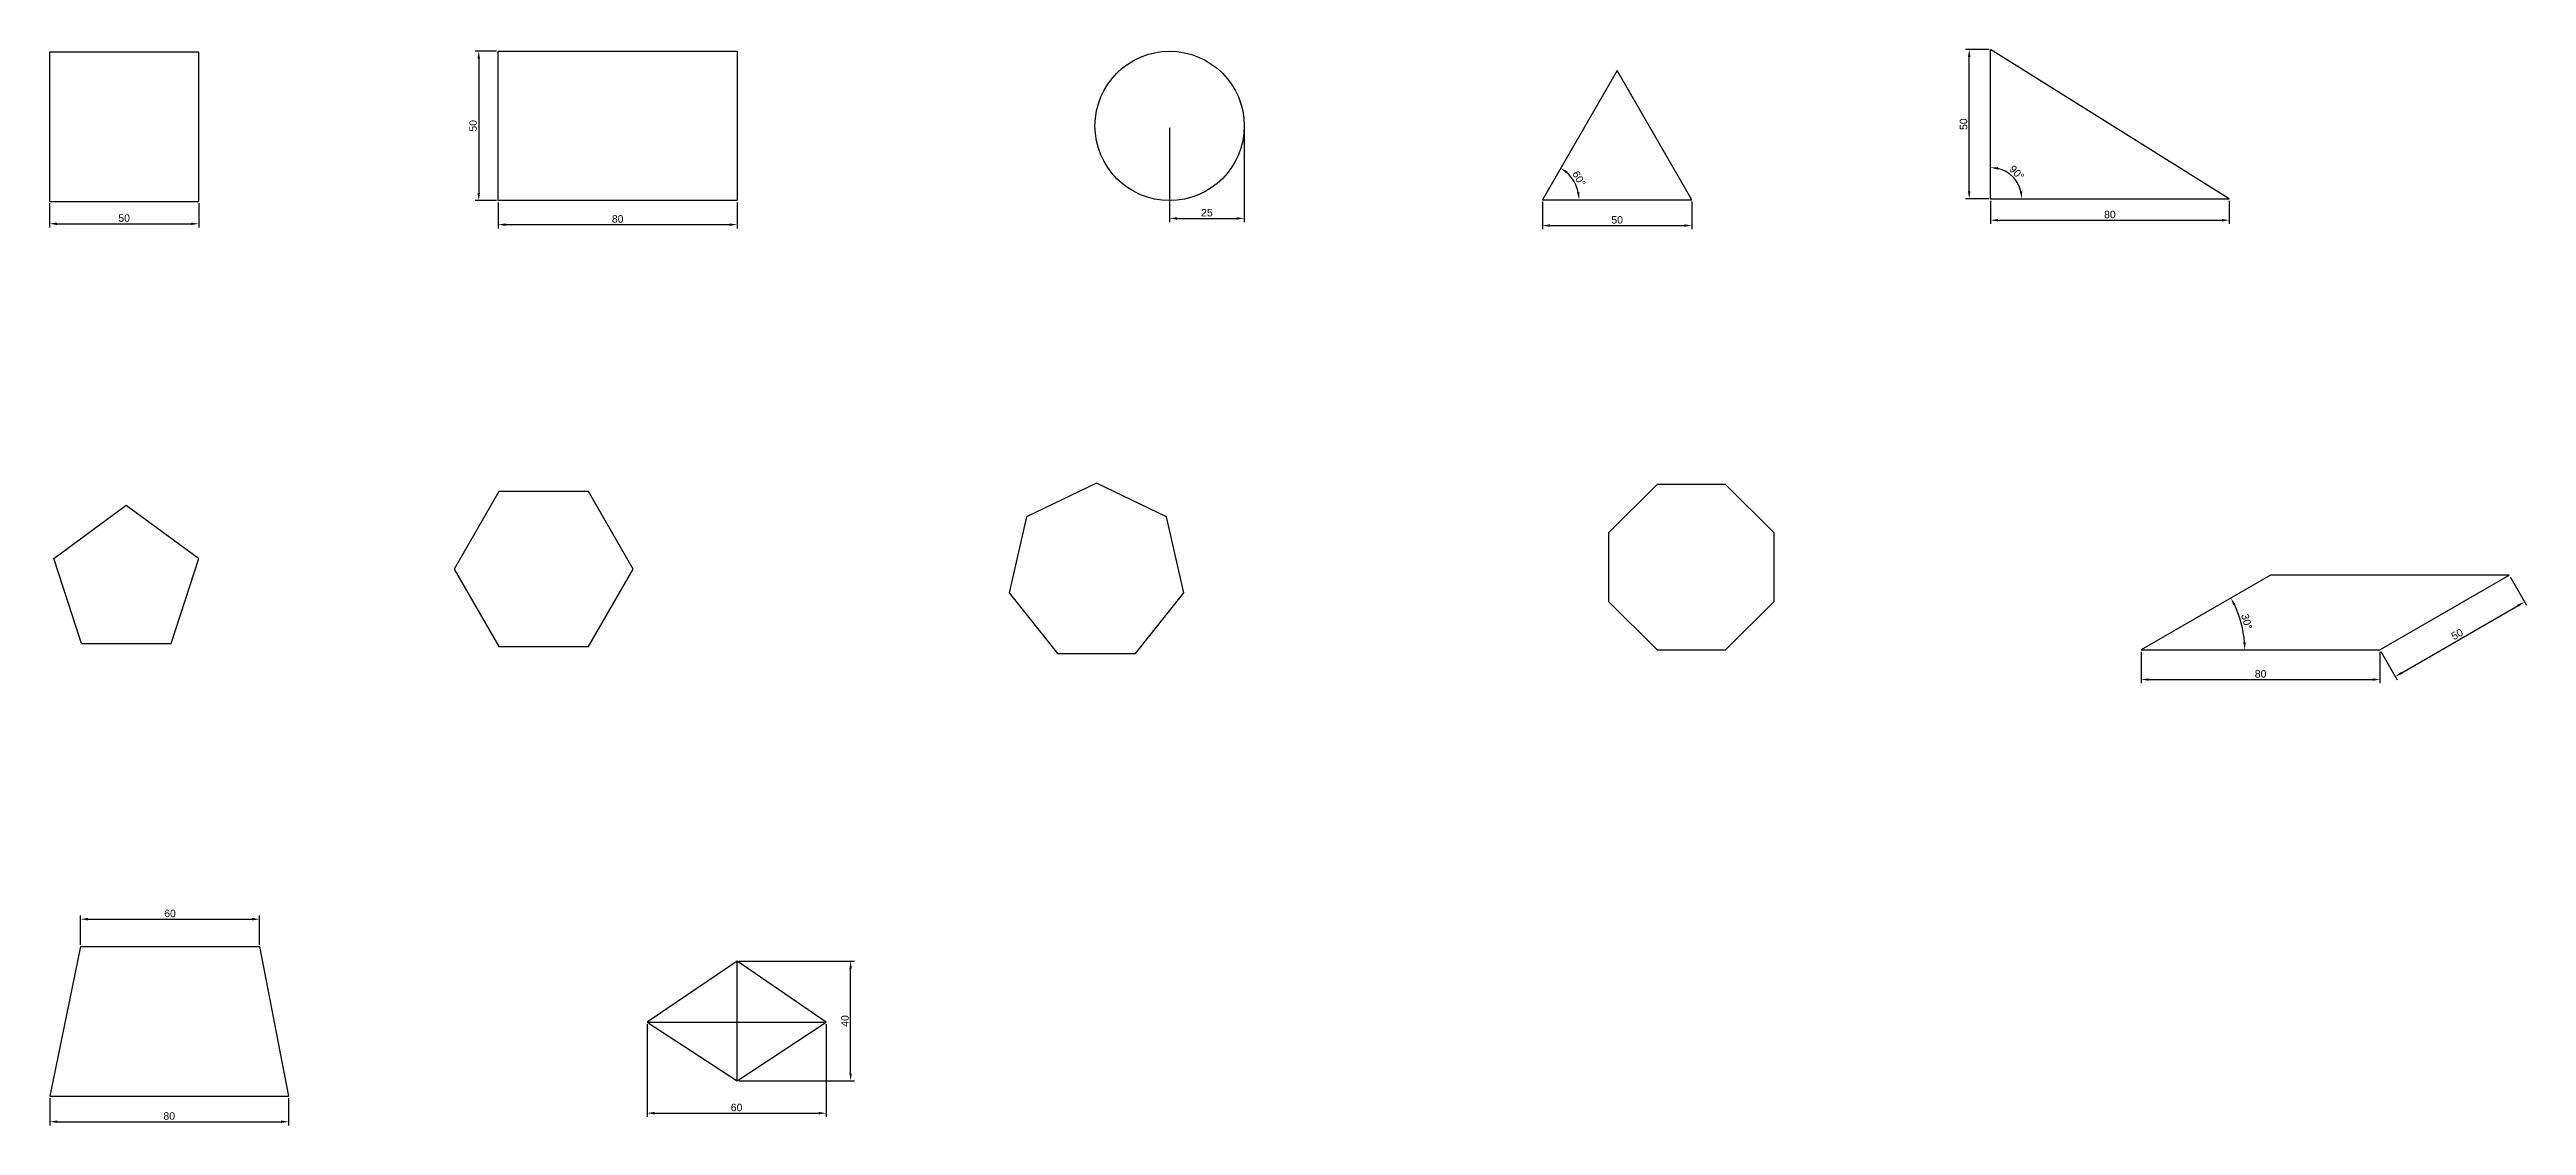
# Model space of a CAD drawing. Header units: millimetres. Extents: x 249 to 1079, y -60 to 300.
import ezdxf

# ---------------------------------------------------------------- set-up
doc = ezdxf.new("R2010")
doc.units = ezdxf.units.MM
doc.styles.get("Standard").update_dxf_attribs({"font": 'arial.ttf'})
doc.dimstyles.new('ISO-25', dxfattribs={"dimtxt": 2.5, "dimasz": 2.5, "dimexe": 1.25, "dimexo": 0.625, "dimtad": 1, "dimtxsty": 'Standard', "dimcen": 2.5, "dimadec": 0, "dimazin": 0, "dimtfac": 1, "dimtmove": 0, "dimatfit": 3, "dimfxl": 1, "dimarcsym": 0})

# ---------------------------------------------------------------- blocks, each defined once
blk = doc.blocks.new('*D1')
at = {"color": 0, "lineweight": -2, "transparency": 16777216}
for p, q in [((249.44, 248.68), (249.44, 240.55)), ((251.94, 241.8), (296.94, 241.8)), ((299.44, 248.68), (299.44, 240.55))]:
    blk.add_line(p, q, dxfattribs=at)
at = {"color": 0, "transparency": 16777216}
for points in [[(251.94, 242.22), (251.94, 241.38), (249.44, 241.8)], [(296.94, 242.22), (296.94, 241.38), (299.44, 241.8)]]:
    blk.add_solid(points, dxfattribs=at)
at = {"layer": 'Defpoints', "color": 0, "transparency": 16777216}
for p in [(249.44, 249.3), (299.44, 249.3), (299.44, 241.8)]:
    blk.add_point(p, dxfattribs=at)
at = {"color": 0, "transparency": 16777216, "insert": (274.44, 243.7), "char_height": 2.5, "attachment_point": 5}
blk.add_mtext('50', dxfattribs=at)
blk = doc.blocks.new('*D2')
at = {"color": 0, "lineweight": -2, "transparency": 16777216}
for p, q in [((399.81, 248.98), (399.81, 240.26)), ((479.81, 248.98), (479.81, 240.26)), ((402.31, 241.51), (477.31, 241.51))]:
    blk.add_line(p, q, dxfattribs=at)
at = {"color": 0, "transparency": 16777216}
for points in [[(402.31, 241.93), (402.31, 241.09), (399.81, 241.51)], [(477.31, 241.93), (477.31, 241.09), (479.81, 241.51)]]:
    blk.add_solid(points, dxfattribs=at)
at = {"layer": 'Defpoints', "color": 0, "transparency": 16777216}
for p in [(399.81, 249.61), (479.81, 249.61), (479.81, 241.51)]:
    blk.add_point(p, dxfattribs=at)
at = {"color": 0, "transparency": 16777216, "insert": (439.81, 243.41), "char_height": 2.5, "attachment_point": 5}
blk.add_mtext('80', dxfattribs=at)
blk = doc.blocks.new('*D3')
at = {"color": 0, "lineweight": -2, "transparency": 16777216}
for p, q in [((399.19, 299.61), (392, 299.61)), ((393.25, 297.11), (393.25, 252.11)), ((399.19, 249.61), (392, 249.61))]:
    blk.add_line(p, q, dxfattribs=at)
at = {"color": 0, "transparency": 16777216}
for points in [[(392.84, 297.11), (393.67, 297.11), (393.25, 299.61)], [(392.84, 252.11), (393.67, 252.11), (393.25, 249.61)]]:
    blk.add_solid(points, dxfattribs=at)
at = {"layer": 'Defpoints', "color": 0, "transparency": 16777216}
for p in [(399.81, 299.61), (393.25, 249.61), (399.81, 249.61)]:
    blk.add_point(p, dxfattribs=at)
at = {"color": 0, "transparency": 16777216, "insert": (391.35, 274.61), "char_height": 2.5, "attachment_point": 5, "rotation": 90}
blk.add_mtext('50', dxfattribs=at)
blk = doc.blocks.new('*D4')
at = {"color": 0, "lineweight": -2, "transparency": 16777216}
for p, q in [((624.73, 273.96), (624.73, 242.35)), ((649.73, 273.96), (649.73, 242.35)), ((627.23, 243.6), (647.23, 243.6))]:
    blk.add_line(p, q, dxfattribs=at)
at = {"color": 0, "transparency": 16777216}
for points in [[(627.23, 244.01), (627.23, 243.18), (624.73, 243.6)], [(647.23, 244.01), (647.23, 243.18), (649.73, 243.6)]]:
    blk.add_solid(points, dxfattribs=at)
at = {"layer": 'Defpoints', "color": 0, "transparency": 16777216}
for p in [(624.73, 274.58), (649.73, 274.58), (649.73, 243.6)]:
    blk.add_point(p, dxfattribs=at)
at = {"color": 0, "transparency": 16777216, "insert": (637.23, 245.5), "char_height": 2.5, "attachment_point": 5}
blk.add_mtext('25', dxfattribs=at)
blk = doc.blocks.new('*D5')
at = {"color": 0, "lineweight": -2, "transparency": 16777216}
for p, q in [((749.68, 249.23), (749.68, 239.96)), ((799.68, 249.23), (799.68, 239.96)), ((752.18, 241.21), (797.18, 241.21))]:
    blk.add_line(p, q, dxfattribs=at)
at = {"color": 0, "transparency": 16777216}
for points in [[(752.18, 241.63), (752.18, 240.8), (749.68, 241.21)], [(797.18, 241.63), (797.18, 240.8), (799.68, 241.21)]]:
    blk.add_solid(points, dxfattribs=at)
at = {"layer": 'Defpoints', "color": 0, "transparency": 16777216}
for p in [(749.68, 249.85), (799.68, 249.85), (799.68, 241.21)]:
    blk.add_point(p, dxfattribs=at)
at = {"color": 0, "transparency": 16777216, "insert": (774.68, 243.11), "char_height": 2.5, "attachment_point": 5}
blk.add_mtext('50', dxfattribs=at)
blk = doc.blocks.new('*D6')
at = {"color": 0, "lineweight": -2, "transparency": 16777216}
blk.add_arc((749.68, 249.85), 12.24, 11.71914, 48.28086, dxfattribs=at)
at = {"color": 0, "transparency": 16777216}
for points in [[(757.59, 258.66), (758.07, 259.33), (755.8, 260.46)], [(762.08, 252.38), (761.26, 252.3), (761.93, 249.85)]]:
    blk.add_solid(points, dxfattribs=at)
at = {"layer": 'Defpoints', "color": 0, "transparency": 16777216}
for p in [(774.68, 293.16), (749.68, 249.85), (749.68, 249.85), (761.19, 254.04), (799.68, 249.85)]:
    blk.add_point(p, dxfattribs=at)
at = {"color": 0, "transparency": 16777216, "insert": (761.93, 256.93), "char_height": 2.5, "attachment_point": 5, "rotation": 300}
blk.add_mtext('60°', dxfattribs=at)
blk = doc.blocks.new('*D7')
at = {"color": 0, "lineweight": -2, "transparency": 16777216}
for p, q in [((899.79, 249.53), (899.79, 241.75)), ((979.79, 249.53), (979.79, 241.75)), ((902.29, 243), (977.29, 243))]:
    blk.add_line(p, q, dxfattribs=at)
at = {"color": 0, "transparency": 16777216}
for points in [[(902.29, 243.42), (902.29, 242.58), (899.79, 243)], [(977.29, 243.42), (977.29, 242.58), (979.79, 243)]]:
    blk.add_solid(points, dxfattribs=at)
at = {"layer": 'Defpoints', "color": 0, "transparency": 16777216}
for p in [(899.79, 250.15), (979.79, 250.15), (979.79, 243)]:
    blk.add_point(p, dxfattribs=at)
at = {"color": 0, "transparency": 16777216, "insert": (939.79, 244.9), "char_height": 2.5, "attachment_point": 5}
blk.add_mtext('80', dxfattribs=at)
blk = doc.blocks.new('*D8')
at = {"color": 0, "lineweight": -2, "transparency": 16777216}
for p, q in [((899.17, 300.15), (891.39, 300.15)), ((892.64, 252.65), (892.64, 297.65)), ((899.17, 250.15), (891.39, 250.15))]:
    blk.add_line(p, q, dxfattribs=at)
at = {"color": 0, "transparency": 16777216}
for points in [[(892.22, 297.65), (893.05, 297.65), (892.64, 300.15)], [(892.22, 252.65), (893.05, 252.65), (892.64, 250.15)]]:
    blk.add_solid(points, dxfattribs=at)
at = {"layer": 'Defpoints', "color": 0, "transparency": 16777216}
for p in [(892.64, 300.15), (899.79, 300.15), (899.79, 250.15)]:
    blk.add_point(p, dxfattribs=at)
at = {"color": 0, "transparency": 16777216, "insert": (890.74, 275.15), "char_height": 2.5, "attachment_point": 5, "rotation": 90}
blk.add_mtext('50', dxfattribs=at)
blk = doc.blocks.new('*D9')
at = {"color": 0, "lineweight": -2, "transparency": 16777216}
blk.add_arc((899.79, 250.15), 10.5, 13.67161, 76.32839, dxfattribs=at)
at = {"color": 0, "transparency": 16777216}
for points in [[(902.23, 259.94), (902.33, 260.77), (899.79, 260.65)], [(910.41, 252.68), (909.58, 252.58), (910.3, 250.15)]]:
    blk.add_solid(points, dxfattribs=at)
at = {"layer": 'Defpoints', "color": 0, "transparency": 16777216}
for p in [(899.79, 300.15), (899.79, 250.15), (899.79, 250.15), (908.89, 255.4), (979.79, 250.15)]:
    blk.add_point(p, dxfattribs=at)
at = {"color": 0, "transparency": 16777216, "insert": (908.56, 258.92), "char_height": 2.5, "attachment_point": 5, "rotation": 315}
blk.add_mtext('90°', dxfattribs=at)
blk = doc.blocks.new('*D27')
at = {"color": 0, "lineweight": -2, "transparency": 16777216}
for p, q in [((950.28, 98.47), (950.28, 87.89)), ((1030.28, 98.47), (1030.28, 87.89)), ((952.78, 89.14), (1027.78, 89.14))]:
    blk.add_line(p, q, dxfattribs=at)
at = {"color": 0, "transparency": 16777216}
for points in [[(952.78, 89.56), (952.78, 88.73), (950.28, 89.14)], [(1027.78, 89.56), (1027.78, 88.73), (1030.28, 89.14)]]:
    blk.add_solid(points, dxfattribs=at)
at = {"layer": 'Defpoints', "color": 0, "transparency": 16777216}
for p in [(950.28, 99.1), (1030.28, 99.1), (1030.28, 89.14)]:
    blk.add_point(p, dxfattribs=at)
at = {"color": 0, "transparency": 16777216, "insert": (990.28, 91.04), "char_height": 2.5, "attachment_point": 5}
blk.add_mtext('80', dxfattribs=at)
blk = doc.blocks.new('*D28')
at = {"color": 0, "lineweight": -2, "transparency": 16777216}
for p, q in [((1073.89, 123.56), (1079.36, 114.09)), ((1037.6, 91.42), (1076.57, 113.92)), ((1030.59, 98.56), (1036.06, 89.09))]:
    blk.add_line(p, q, dxfattribs=at)
at = {"color": 0, "transparency": 16777216}
for points in [[(1076.36, 114.29), (1076.77, 113.56), (1078.73, 115.17)], [(1037.39, 91.79), (1037.8, 91.06), (1035.43, 90.17)]]:
    blk.add_solid(points, dxfattribs=at)
at = {"layer": 'Defpoints', "color": 0, "transparency": 16777216}
for p in [(1073.58, 124.1), (1078.73, 115.17), (1030.28, 99.1)]:
    blk.add_point(p, dxfattribs=at)
at = {"color": 0, "transparency": 16777216, "insert": (1056.13, 104.32), "char_height": 2.5, "attachment_point": 5, "rotation": 30}
blk.add_mtext('50', dxfattribs=at)
blk = doc.blocks.new('*D29')
at = {"color": 0, "lineweight": -2, "transparency": 16777216}
blk.add_arc((950.28, 99.1), 34.69, 4.12957, 25.87043, dxfattribs=at)
at = {"color": 0, "transparency": 16777216}
for points in [[(981.13, 114.04), (981.86, 114.43), (980.32, 116.45)], [(985.3, 101.61), (984.46, 101.58), (984.97, 99.1)]]:
    blk.add_solid(points, dxfattribs=at)
at = {"layer": 'Defpoints', "color": 0, "transparency": 16777216}
for p in [(993.58, 124.1), (984.44, 105.12), (950.28, 99.1), (950.28, 99.1), (1030.28, 99.1)]:
    blk.add_point(p, dxfattribs=at)
at = {"color": 0, "transparency": 16777216, "insert": (985.63, 108.57), "char_height": 2.5, "attachment_point": 5, "rotation": 285}
blk.add_mtext('30°', dxfattribs=at)
blk = doc.blocks.new('*D30')
at = {"color": 0, "lineweight": -2, "transparency": 16777216}
for p, q in [((249.55, -51.02), (249.55, -60.2)), ((329.55, -51.02), (329.55, -60.2)), ((252.05, -58.95), (327.05, -58.95))]:
    blk.add_line(p, q, dxfattribs=at)
at = {"color": 0, "transparency": 16777216}
for points in [[(252.05, -58.53), (252.05, -59.36), (249.55, -58.95)], [(327.05, -58.53), (327.05, -59.36), (329.55, -58.95)]]:
    blk.add_solid(points, dxfattribs=at)
at = {"layer": 'Defpoints', "color": 0, "transparency": 16777216}
for p in [(249.55, -50.4), (329.55, -50.4), (329.55, -58.95)]:
    blk.add_point(p, dxfattribs=at)
at = {"color": 0, "transparency": 16777216, "insert": (289.55, -57.04), "char_height": 2.5, "attachment_point": 5}
blk.add_mtext('80', dxfattribs=at)
blk = doc.blocks.new('*D31')
at = {"color": 0, "lineweight": -2, "transparency": 16777216}
for p, q in [((259.82, 0.33), (259.82, 10.13)), ((262.32, 8.88), (317.32, 8.88)), ((319.82, 0.33), (319.82, 10.13))]:
    blk.add_line(p, q, dxfattribs=at)
at = {"color": 0, "transparency": 16777216}
for points in [[(262.32, 9.3), (262.32, 8.47), (259.82, 8.88)], [(317.32, 9.3), (317.32, 8.47), (319.82, 8.88)]]:
    blk.add_solid(points, dxfattribs=at)
at = {"layer": 'Defpoints', "color": 0, "transparency": 16777216}
for p in [(319.82, 8.88), (259.82, -0.3), (319.82, -0.3)]:
    blk.add_point(p, dxfattribs=at)
at = {"color": 0, "transparency": 16777216, "insert": (289.82, 10.78), "char_height": 2.5, "attachment_point": 5}
blk.add_mtext('60', dxfattribs=at)
blk = doc.blocks.new('*D32')
at = {"color": 0, "lineweight": -2, "transparency": 16777216}
for p, q in [((480.49, -5.2), (519.11, -5.2)), ((517.86, -42.7), (517.86, -7.7)), ((480.49, -45.2), (519.11, -45.2))]:
    blk.add_line(p, q, dxfattribs=at)
at = {"color": 0, "transparency": 16777216}
for points in [[(517.44, -7.7), (518.27, -7.7), (517.86, -5.2)], [(517.44, -42.7), (518.27, -42.7), (517.86, -45.2)]]:
    blk.add_solid(points, dxfattribs=at)
at = {"layer": 'Defpoints', "color": 0, "transparency": 16777216}
for p in [(479.86, -5.2), (517.86, -5.2), (479.86, -45.2)]:
    blk.add_point(p, dxfattribs=at)
at = {"color": 0, "transparency": 16777216, "insert": (515.96, -25.2), "char_height": 2.5, "attachment_point": 5, "rotation": 90}
blk.add_mtext('40', dxfattribs=at)
blk = doc.blocks.new('*D33')
at = {"color": 0, "lineweight": -2, "transparency": 16777216}
for p, q in [((449.65, -26.22), (449.65, -57.34)), ((509.65, -26.22), (509.65, -57.34)), ((452.15, -56.09), (507.15, -56.09))]:
    blk.add_line(p, q, dxfattribs=at)
at = {"color": 0, "transparency": 16777216}
for points in [[(452.15, -55.67), (452.15, -56.51), (449.65, -56.09)], [(507.15, -55.67), (507.15, -56.51), (509.65, -56.09)]]:
    blk.add_solid(points, dxfattribs=at)
at = {"layer": 'Defpoints', "color": 0, "transparency": 16777216}
for p in [(449.65, -25.6), (509.65, -25.6), (509.65, -56.09)]:
    blk.add_point(p, dxfattribs=at)
at = {"color": 0, "transparency": 16777216, "insert": (479.65, -54.19), "char_height": 2.5, "attachment_point": 5}
blk.add_mtext('60', dxfattribs=at)

msp = doc.modelspace()

# ---------------------------------------------------------------- linework, layer by layer
for p, q in [((899.794, 250.151), (899.794, 300.151)), ((979.794, 250.151), (899.794, 300.151)), ((899.794, 250.151), (979.794, 250.151)), ((400.009, 152.146), (385.009, 126.166)), ((430.009, 152.146), (400.009, 152.146)), ((445.009, 126.166), (430.009, 152.146)), ((250.916, 129.738), (275.073, 147.527)), ((275.073, 147.527), (299.309, 129.846)), ((260.187, 101.206), (250.916, 129.738)), ((250.916, 129.738), (250.916, 129.738)), ((290.187, 101.206), (299.457, 129.738)), ((385.009, 126.166), (400.009, 100.185)), ((430.009, 100.185), (445.009, 126.166)), ((260.187, 101.206), (290.187, 101.206)), ((400.009, 100.185), (430.009, 100.185)), ((259.823, -0.299), (249.545, -50.395)), ((259.823, -0.299), (319.823, -0.299)), ((319.823, -0.299), (329.545, -50.395)), ((479.861, -45.2), (479.861, -5.2)), ((449.65, -25.597), (509.65, -25.597)), ((249.545, -50.395), (329.545, -50.395))]:
    msp.add_line(p, q)
for points in [[(249.445, 299.301), (249.445, 249.301), (299.445, 249.301), (299.445, 299.301), (249.445, 299.301)], [(399.814, 299.606), (479.814, 299.606), (479.814, 249.606), (399.814, 249.606), (399.814, 299.606)], [(749.681, 249.854), (799.681, 249.854), (774.681, 293.155), (749.681, 249.854)], [(950.277, 99.1), (1030.277, 99.1), (1073.579, 124.1), (993.579, 124.1), (950.277, 99.1)], [(479.861, -5.2), (449.65, -25.597), (479.861, -45.2), (509.65, -25.597), (479.861, -5.2)]]:
    msp.add_lwpolyline(points)
for points in [[(600.238, 154.904), (576.783, 143.609), (570.991, 118.228), (587.222, 97.875), (613.255, 97.875), (629.486, 118.228), (623.693, 143.609)], [(788.057, 154.509), (771.821, 138.273), (771.821, 115.312), (788.057, 99.076), (811.018, 99.076), (827.254, 115.312), (827.254, 138.273), (811.018, 154.509)]]:
    msp.add_lwpolyline(points, close=True)
msp.add_circle((624.733, 274.582), 25)

# ---------------------------------------------------------------- dimensions: what is measured, and where the dimension line sits
for base, p1, p2, picture, middle in [((393.254, 249.606), (399.814, 299.606), (399.814, 249.606), '*D3', (391.352, 274.606)), ((892.637, 300.151), (899.794, 250.151), (899.794, 300.151), '*D8', (890.735, 275.151)), ((517.857, -5.2), (479.861, -45.2), (479.861, -5.2), '*D32', (515.956, -25.2))]:
    dim = msp.add_linear_dim(base=base, p1=p1, p2=p2, angle=90, dimstyle='ISO-25')
    dim.commit()
    dim.dimension.update_dxf_attribs({"geometry": picture, "text_midpoint": middle})
for base, line1, line2, picture, middle in [((908.889, 255.402), ((899.794, 250.151), (899.794, 300.151)), ((899.794, 250.151), (979.794, 250.151)), '*D9', (908.564, 258.921)), ((761.187, 254.042), ((774.681, 293.155), (749.681, 249.854)), ((749.681, 249.854), (799.681, 249.854)), '*D6', (761.932, 256.927)), ((984.444, 105.124), ((993.579, 124.1), (950.277, 99.1)), ((950.277, 99.1), (1030.277, 99.1)), '*D29', (985.626, 108.571))]:
    dim = msp.add_angular_dim_2l(base=base, line1=line1, line2=line2, dimstyle='ISO-25')
    dim.commit()
    dim.dimension.update_dxf_attribs({"geometry": picture, "text_midpoint": middle})
for base, p1, p2, picture, middle in [((649.733, 243.598), (624.733, 274.582), (649.733, 274.582), '*D4', (637.233, 245.499)), ((299.445, 241.801), (249.445, 249.301), (299.445, 249.301), '*D1', (274.445, 243.702)), ((479.814, 241.51), (399.814, 249.606), (479.814, 249.606), '*D2', (439.814, 243.411)), ((799.681, 241.213), (749.681, 249.854), (799.681, 249.854), '*D5', (774.681, 243.114)), ((979.794, 243), (899.794, 250.151), (979.794, 250.151), '*D7', (939.794, 244.902)), ((1030.277, 89.143), (950.277, 99.1), (1030.277, 99.1), '*D27', (990.277, 91.044)), ((319.823, 8.882), (259.823, -0.299), (319.823, -0.299), '*D31', (289.823, 10.784)), ((509.65, -56.09), (449.65, -25.597), (509.65, -25.597), '*D33', (479.65, -54.189)), ((329.545, -58.946), (249.545, -50.395), (329.545, -50.395), '*D30', (289.545, -57.045))]:
    dim = msp.add_linear_dim(base=base, p1=p1, p2=p2, dimstyle='ISO-25')
    dim.commit()
    dim.dimension.update_dxf_attribs({"geometry": picture, "text_midpoint": middle})
dim = msp.add_aligned_dim(p1=(1030.277, 99.1), p2=(1073.579, 124.1), distance=-10.305, dimstyle='ISO-25')
dim.commit()
dim.dimension.update_dxf_attribs({"geometry": '*D28', "text_midpoint": (1056.13, 104.322)})

doc.saveas('drawing.dxf')
